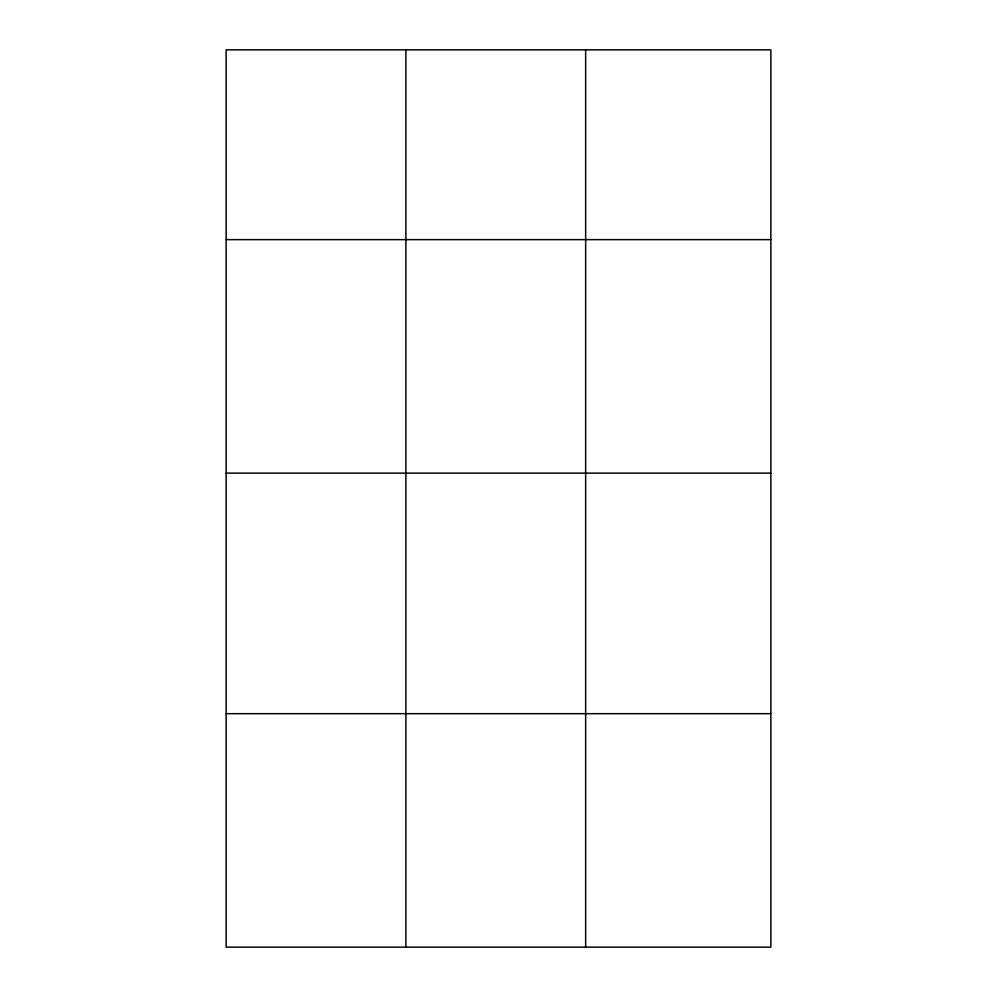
<?xml version="1.0" encoding="UTF-8"?>
<svg xmlns="http://www.w3.org/2000/svg" width="997" height="997" viewBox="0 0 997 997"><rect width="100%" height="100%" fill="white"/><g stroke="black" fill="none" stroke-linecap="round" stroke-linejoin="round"><path stroke-width="1.5" d="M770.855 473.126L770.855 49.85L226.145 49.85L226.145 947.15L770.855 947.15L770.855 473.126L226.145 473.126M226.145 239.641L770.855 239.641M226.145 713.678L770.855 713.678M585.65 49.85L585.65 947.15M405.891 49.85L405.891 947.15"/></g></svg>
